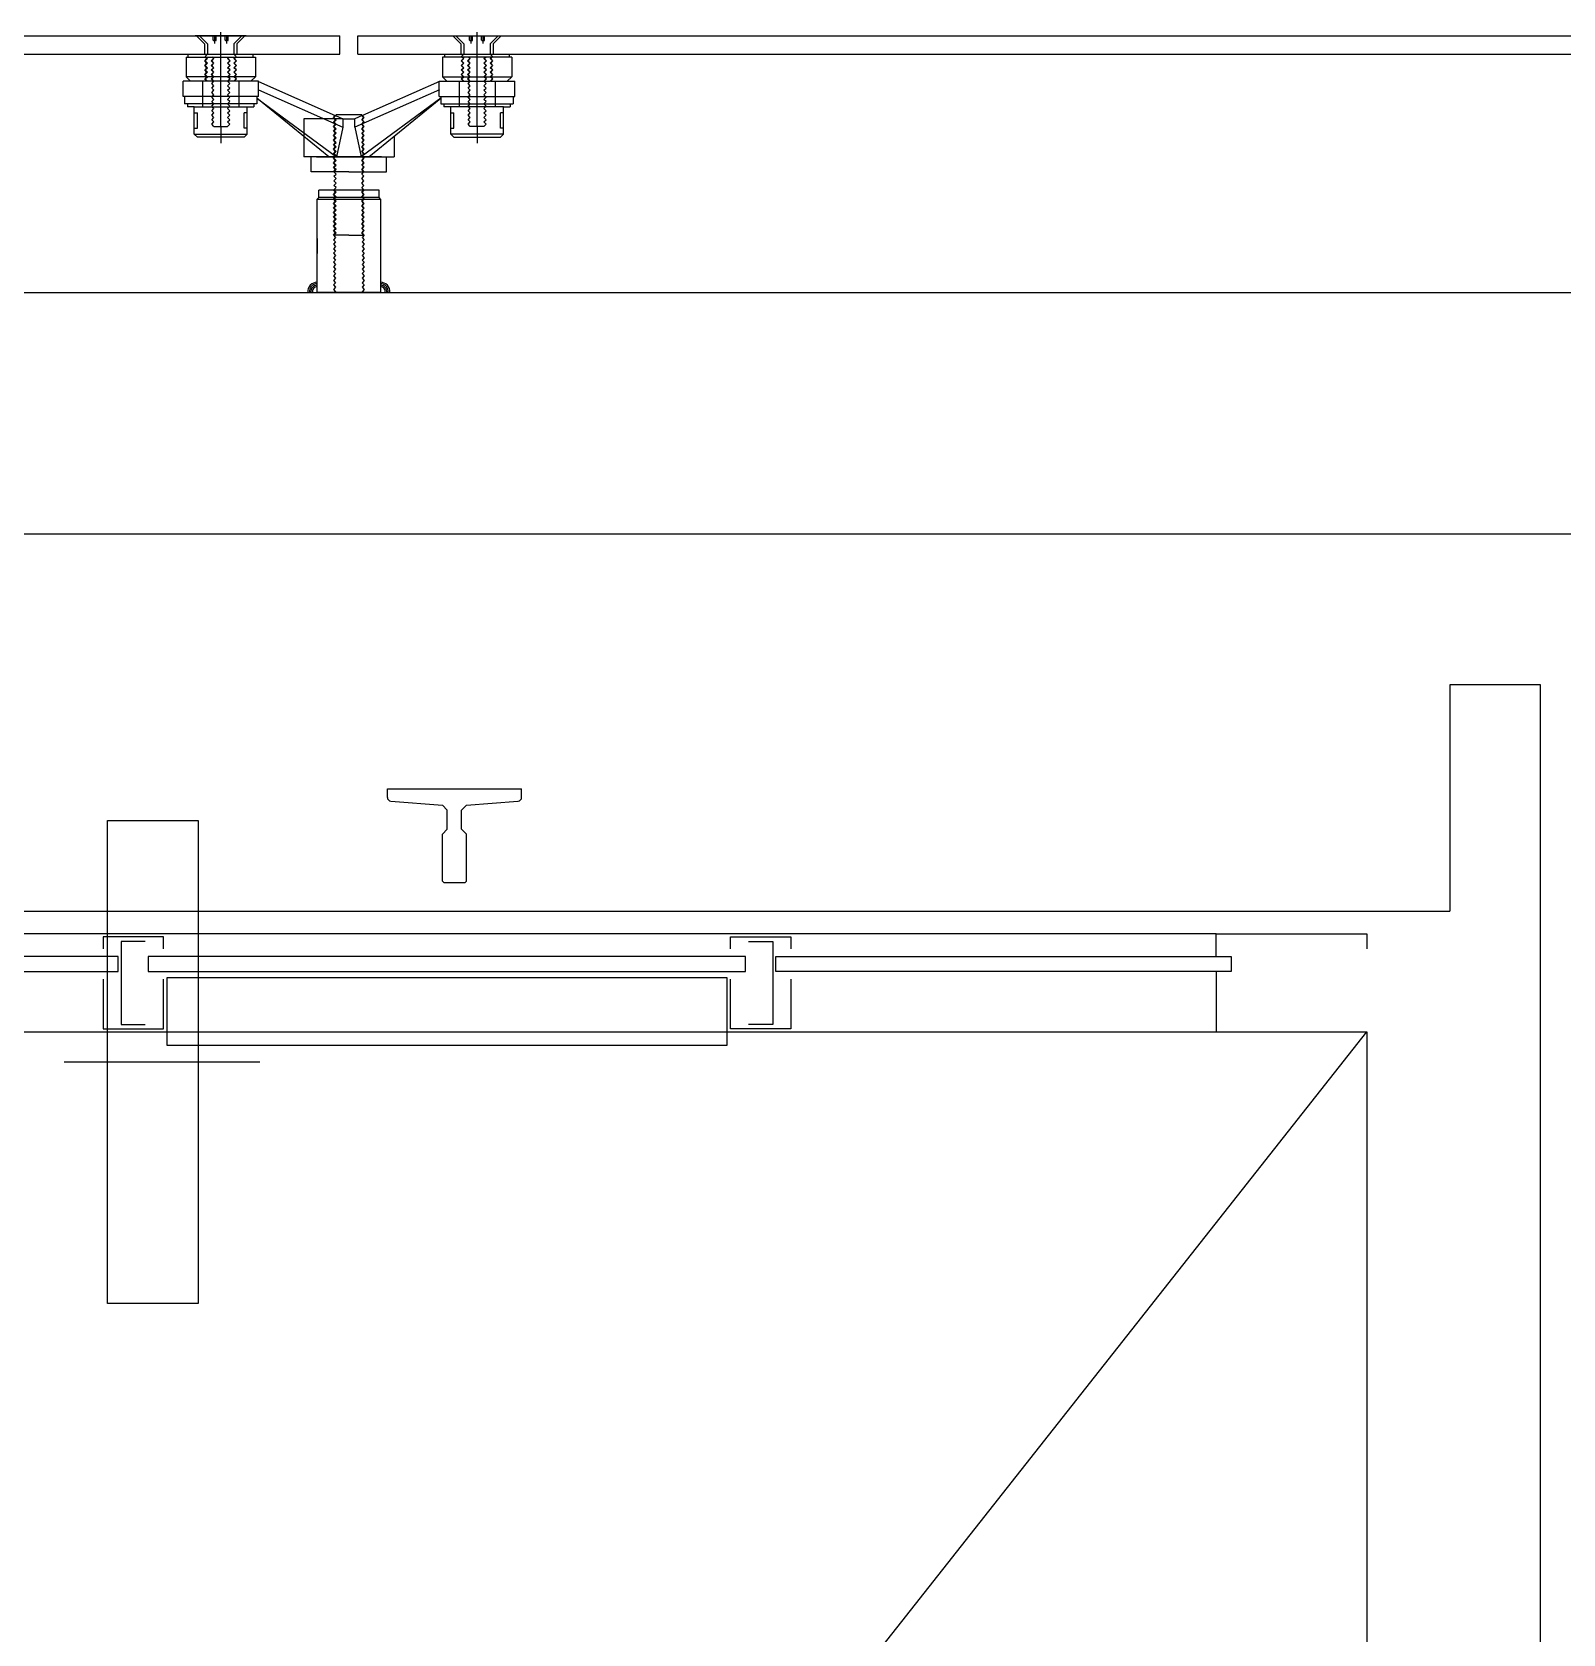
# Model space of a CAD drawing. Header units: millimetres. Extents: x -7614 to 421357, y 85218 to 341757.
# Drawn here: x 153415 to 154430, y 219118 to 220179 of the extents above; entities that cross this region are included whole.
import ezdxf

# ---------------------------------------------------------------- set-up
doc = ezdxf.new("R2010")
doc.units = ezdxf.units.MM
doc.header["$LTSCALE"] = 600
doc.header["$MEASUREMENT"] = 0
for name, pattern in [('CENTER', [65, 60, -2, 1, -2]), ('CENTER1', [8, 6, -1, 0, -1]), ('DASH_2', [34, 30, -1.5, 1, -1.5]), ('HIDDEN', [2, 1, -1])]:
    doc.linetypes.add(name, pattern=pattern)
doc.layers.add('e-plan', color=9, linetype='CONTINUOUS')

msp = doc.modelspace()

# ---------------------------------------------------------------- linework, layer by layer
at = {"layer": 'e-plan'}
for p, q in [((152204.4, 220176.7), (153619.4, 220176.7)), ((153619.4, 220164.7), (153619.4, 220176.7)), ((153631.4, 220176.7), (155070.4, 220176.7)), ((153631.4, 220164.7), (153631.4, 220176.7)), ((152204.4, 220164.7), (153619.4, 220164.7)), ((153631.4, 220164.7), (155070.4, 220164.7)), ((152490.4, 220006.7), (154760.4, 220006.7)), ((153646.4, 220006.7), (153604.4, 220006.7)), ((152490.4, 219846.7), (154760.4, 219846.7)), ((153650.9, 219672.1), (153650.9, 219677.7)), ((153650.9, 219677.7), (153739.9, 219677.7)), ((153739.9, 219672.1), (153739.9, 219677.7)), ((153653.2, 219669.6), (153687.4, 219666.9)), ((153687.4, 219666.9), (153690.6, 219663.7)), ((153703.4, 219666.9), (153700.1, 219663.7)), ((153703.4, 219666.9), (153737.5, 219669.6)), ((153690.6, 219651), (153690.6, 219663.7)), ((153700.1, 219651), (153700.1, 219663.7)), ((153687.4, 219647.7), (153690.6, 219651)), ((153687.4, 219616.7), (153687.4, 219647.7)), ((153703.4, 219647.7), (153700.1, 219651)), ((153703.4, 219616.7), (153703.4, 219647.7)), ((153688.4, 219615.7), (153687.4, 219616.7)), ((153688.4, 219615.7), (153702.4, 219615.7)), ((153702.4, 219615.7), (153703.4, 219616.7)), ((154200.4, 219566.7), (154200.4, 219581.7)), ((154200.4, 219581.7), (154300.4, 219581.7)), ((154300.4, 219581.7), (154300.4, 219571.7)), ((153502.4, 219579.7), (153462.4, 219579.7)), ((153462.4, 219579.7), (153462.4, 219571.7)), ((153490.4, 219576.7), (153474.4, 219576.7)), ((153474.4, 219576.7), (153474.4, 219521.7)), ((153502.4, 219571.7), (153502.4, 219579.7)), ((153878.4, 219571.7), (153878.4, 219579.7)), ((153878.4, 219579.7), (153918.4, 219579.7)), ((153890.4, 219576.7), (153906.4, 219576.7)), ((153906.4, 219576.7), (153906.4, 219521.7)), ((153918.4, 219579.7), (153918.4, 219571.7)), ((153472.4, 219566.7), (153010.4, 219566.7)), ((153472.4, 219556.7), (153472.4, 219566.7)), ((153888.4, 219566.7), (153492.4, 219566.7)), ((153492.4, 219566.7), (153492.4, 219556.7)), ((153888.4, 219556.7), (153888.4, 219566.7)), ((153908.4, 219556.7), (153908.4, 219566.7)), ((153908.4, 219566.7), (154210.4, 219566.7)), ((154210.4, 219566.7), (154210.4, 219556.7)), ((153010.4, 219556.7), (153472.4, 219556.7)), ((153462.4, 219551.7), (153462.4, 219518.7)), ((153492.4, 219556.7), (153888.4, 219556.7)), ((153502.4, 219518.7), (153502.4, 219551.7)), ((153504.9, 219507.7), (153504.9, 219552.7)), ((153504.9, 219552.7), (153875.9, 219552.7)), ((153875.9, 219552.7), (153875.9, 219507.7)), ((153878.4, 219518.7), (153878.4, 219551.7)), ((154210.4, 219556.7), (153908.4, 219556.7)), ((153918.4, 219551.7), (153918.4, 219518.7)), ((154200.4, 219556.7), (154200.4, 219516.7)), ((153462.4, 219518.7), (153502.4, 219518.7)), ((153474.4, 219521.7), (153490.4, 219521.7)), ((153918.4, 219518.7), (153878.4, 219518.7)), ((153906.4, 219521.7), (153890.4, 219521.7)), ((152800.4, 219516.7), (154300.4, 219516.7)), ((153875.9, 219507.7), (153504.9, 219507.7)), ((154300.4, 219516.7), (154300.4, 219066.7))]:
    msp.add_line(p, q, dxfattribs=at)
at = {"layer": 'e-plan', "linetype": 'Continuous'}
for p, q in [((153557.2, 220176.7), (153523.5, 220176.7)), ((153529.6, 220171.5), (153524.4, 220176.7)), ((153551.1, 220171.5), (153556.4, 220176.7)), ((153693.5, 220176.7), (153727.2, 220176.7)), ((153699.6, 220171.5), (153694.4, 220176.7)), ((153721.1, 220171.5), (153726.4, 220176.7)), ((153529.6, 220171.5), (153529.6, 220164.7)), ((153531.6, 220171.5), (153531.6, 220164.7)), ((153537.1, 220173.7), (153535.7, 220173.7)), ((153545.1, 220173.7), (153543.7, 220173.7)), ((153549.1, 220171.5), (153549.1, 220164.7)), ((153551.1, 220171.5), (153551.1, 220164.7)), ((153699.6, 220171.5), (153699.6, 220164.7)), ((153701.6, 220171.5), (153701.6, 220164.7)), ((153705.7, 220173.7), (153707.1, 220173.7)), ((153713.7, 220173.7), (153715.1, 220173.7)), ((153719.1, 220171.5), (153719.1, 220164.7)), ((153721.1, 220171.5), (153721.1, 220164.7)), ((153517.4, 220162.7), (153517.4, 220149.7)), ((153517.4, 220162.7), (153530.3, 220162.7)), ((153518.9, 220162.7), (153518.9, 220164.7)), ((153530.6, 220162.7), (153534.6, 220162.7)), ((153534.9, 220162.7), (153545.9, 220162.7)), ((153546.1, 220162.7), (153550.1, 220162.7)), ((153550.4, 220162.7), (153561.9, 220162.7)), ((153561.9, 220162.7), (153561.9, 220164.7)), ((153561.9, 220162.7), (153563.4, 220162.7)), ((153563.4, 220162.7), (153563.4, 220149.7)), ((153688.9, 220162.7), (153687.4, 220162.7)), ((153687.4, 220162.7), (153687.4, 220149.7)), ((153688.9, 220162.7), (153688.9, 220164.7)), ((153700.3, 220162.7), (153688.9, 220162.7)), ((153704.6, 220162.7), (153700.6, 220162.7)), ((153715.9, 220162.7), (153704.9, 220162.7)), ((153720.1, 220162.7), (153716.1, 220162.7)), ((153733.4, 220162.7), (153720.4, 220162.7)), ((153731.9, 220162.7), (153731.9, 220164.7)), ((153733.4, 220162.7), (153733.4, 220149.7)), ((153531.3, 220146.7), (153515.4, 220146.7)), ((153515.4, 220136.7), (153515.4, 220146.7)), ((153531.6, 220149.7), (153517.4, 220149.7)), ((153563.4, 220149.7), (153531.6, 220149.7)), ((153544.9, 220146.7), (153531.6, 220146.7)), ((153549.1, 220146.7), (153545.1, 220146.7)), ((153565.4, 220146.7), (153549.4, 220146.7)), ((153565.4, 220136.7), (153565.4, 220146.7)), ((153565.4, 220146.5), (153616.3, 220124)), ((153685.4, 220146.5), (153634.4, 220124)), ((153685.3, 220146.7), (153701.3, 220146.7)), ((153685.3, 220136.7), (153685.3, 220146.7)), ((153687.4, 220149.7), (153719.1, 220149.7)), ((153701.6, 220146.7), (153705.6, 220146.7)), ((153705.9, 220146.7), (153719.1, 220146.7)), ((153719.1, 220149.7), (153733.4, 220149.7)), ((153719.4, 220146.7), (153735.3, 220146.7)), ((153735.3, 220136.7), (153735.3, 220146.7)), ((153565.4, 220136.7), (153515.4, 220136.7)), ((153516.4, 220136.7), (153516.4, 220131.7)), ((153564.4, 220136.7), (153564.4, 220131.7)), ((153564.4, 220135.6), (153617.1, 220096.7)), ((153612, 220096.7), (153564.4, 220135.5)), ((153565.4, 220141), (153621.4, 220116.2)), ((153685.4, 220141), (153629.3, 220116.2)), ((153686.4, 220135.6), (153633.6, 220096.7)), ((153638.7, 220096.7), (153686.4, 220135.5)), ((153685.3, 220136.7), (153735.3, 220136.7)), ((153686.4, 220136.7), (153686.4, 220131.7)), ((153734.4, 220136.7), (153734.4, 220131.7)), ((153564.4, 220131.7), (153516.4, 220131.7)), ((153518.4, 220131.7), (153518.4, 220129.7)), ((153522.9, 220111.7), (153522.9, 220129.7)), ((153524.9, 220115.7), (153524.9, 220125.7)), ((153555.9, 220115.7), (153555.9, 220125.7)), ((153557.9, 220111.7), (153557.9, 220129.7)), ((153562.4, 220131.7), (153562.4, 220129.7)), ((153616.5, 220123.9), (153621.4, 220121.7)), ((153634, 220124.4), (153616.7, 220124.4)), ((153634.2, 220123.9), (153629.3, 220121.7)), ((153686.4, 220131.7), (153734.4, 220131.7)), ((153688.4, 220131.7), (153688.4, 220129.7)), ((153692.9, 220111.7), (153692.9, 220129.7)), ((153694.9, 220115.7), (153694.9, 220125.7)), ((153725.9, 220115.7), (153725.9, 220125.7)), ((153727.9, 220111.7), (153727.9, 220129.7)), ((153732.4, 220131.7), (153732.4, 220129.7)), ((153621.4, 220121.7), (153595.4, 220121.7)), ((153595.4, 220121.7), (153595.4, 220096.7)), ((153621.4, 220116.2), (153617.1, 220096.7)), ((153621.4, 220121.7), (153629.3, 220121.7)), ((153621.4, 220121.7), (153621.4, 220116.2)), ((153629.3, 220116.2), (153629.3, 220121.7)), ((153629.3, 220116.2), (153633.6, 220096.7)), ((153524.9, 220109.7), (153522.9, 220111.7)), ((153555.9, 220109.7), (153524.9, 220109.7)), ((153557.9, 220111.7), (153555.9, 220109.7)), ((153655.4, 220110.3), (153655.4, 220096.7)), ((153692.9, 220111.7), (153694.9, 220109.7)), ((153694.9, 220109.7), (153725.9, 220109.7)), ((153725.9, 220109.7), (153727.9, 220111.7)), ((153625.4, 220096.7), (153595.4, 220096.7)), ((153603.9, 220096.7), (153625.4, 220096.7)), ((153603.9, 220096.7), (153625.4, 220096.7)), ((153625.4, 220096.7), (153655.4, 220096.7)), ((153625.4, 220096.7), (153646.9, 220096.7)), ((153646.9, 220096.7), (153625.4, 220096.7)), ((153615.1, 220086.7), (153600.4, 220086.7)), ((153625.4, 220086.7), (153615.4, 220086.7)), ((153625.4, 220086.7), (153635.4, 220086.7)), ((153635.6, 220086.7), (153650.4, 220086.7)), ((153605.4, 220069.6), (153604.4, 220068.6)), ((153605.4, 220069.6), (153605.4, 220074.6)), ((153615.2, 220074.6), (153605.4, 220074.6)), ((153645.4, 220069.6), (153605.4, 220069.6)), ((153635.2, 220074.6), (153615.5, 220074.6)), ((153645.4, 220074.6), (153635.5, 220074.6)), ((153645.4, 220069.6), (153645.4, 220074.6)), ((153646.4, 220068.6), (153645.4, 220069.6)), ((153604.4, 220006.7), (153604.4, 220068.6)), ((153604.4, 220068.6), (153646.4, 220068.6)), ((153646.4, 220068.6), (153646.4, 220006.7)), ((153604.4, 220042.6), (153604.4, 220032.6)), ((154415.4, 219746.7), (154355.4, 219746.7)), ((154355.4, 219746.7), (154355.4, 219596.7)), ((154415.4, 217386.7), (154415.4, 219746.7)), ((152720.4, 219596.7), (154355.4, 219596.7)), ((154200.4, 219581.7), (152735.4, 219581.7))]:
    msp.add_line(p, q, dxfattribs=at)
at = {"layer": 'e-plan', "linetype": 'CENTER1'}
for p, q in [((153526.4, 220176.7), (153531.6, 220171.5)), ((153535.4, 220174), (153535.4, 220176.7)), ((153536.4, 220171.7), (153536.4, 220176.7)), ((153537.4, 220174), (153537.4, 220176.7)), ((153540.4, 220116.7), (153540.4, 220179.3)), ((153543.4, 220174), (153543.4, 220176.7)), ((153544.4, 220171.7), (153544.4, 220176.7)), ((153545.4, 220174), (153545.4, 220176.7)), ((153554.4, 220176.7), (153549.1, 220171.5)), ((153696.4, 220176.7), (153701.6, 220171.5)), ((153705.4, 220174), (153705.4, 220176.7)), ((153706.4, 220171.7), (153706.4, 220176.7)), ((153707.4, 220174), (153707.4, 220176.7)), ((153710.4, 220116.7), (153710.4, 220179.3)), ((153713.4, 220174), (153713.4, 220176.7)), ((153714.4, 220171.7), (153714.4, 220176.7)), ((153715.4, 220174), (153715.4, 220176.7)), ((153724.4, 220176.7), (153719.1, 220171.5)), ((153529.8, 220160.2), (153531.3, 220161.7)), ((153531.3, 220158.7), (153529.8, 220160.2)), ((153529.8, 220157.2), (153531.3, 220158.7)), ((153531.3, 220155.7), (153529.8, 220157.2)), ((153529.8, 220154.2), (153531.3, 220155.7)), ((153530.1, 220163.2), (153531.6, 220164.7)), ((153531.6, 220161.7), (153530.1, 220163.2)), ((153530.1, 220160.2), (153531.6, 220161.7)), ((153531.6, 220158.7), (153530.1, 220160.2)), ((153530.1, 220157.2), (153531.6, 220158.7)), ((153531.6, 220155.7), (153530.1, 220157.2)), ((153530.1, 220154.2), (153531.6, 220155.7)), ((153531.3, 220161.7), (153530.3, 220162.7)), ((153534.1, 220160.2), (153535.6, 220161.7)), ((153535.6, 220158.7), (153534.1, 220160.2)), ((153534.1, 220157.2), (153535.6, 220158.7)), ((153535.6, 220155.7), (153534.1, 220157.2)), ((153534.1, 220154.2), (153535.6, 220155.7)), ((153534.4, 220160.2), (153535.9, 220161.7)), ((153534.4, 220160.2), (153535.9, 220161.7)), ((153535.9, 220158.7), (153534.4, 220160.2)), ((153535.9, 220158.7), (153534.4, 220160.2)), ((153534.4, 220157.2), (153535.9, 220158.7)), ((153534.4, 220157.2), (153535.9, 220158.7)), ((153535.9, 220155.7), (153534.4, 220157.2)), ((153535.9, 220155.7), (153534.4, 220157.2)), ((153534.4, 220154.2), (153535.9, 220155.7)), ((153534.4, 220154.2), (153535.9, 220155.7)), ((153535.6, 220161.7), (153534.6, 220162.7)), ((153535.9, 220161.7), (153534.9, 220162.7)), ((153535.9, 220161.7), (153534.9, 220162.7)), ((153544.9, 220161.7), (153545.9, 220162.7)), ((153544.9, 220161.7), (153545.9, 220162.7)), ((153544.9, 220161.7), (153545.9, 220162.7)), ((153546.4, 220160.2), (153544.9, 220161.7)), ((153546.4, 220160.2), (153544.9, 220161.7)), ((153546.4, 220160.2), (153544.9, 220161.7)), ((153544.9, 220158.7), (153546.4, 220160.2)), ((153544.9, 220158.7), (153546.4, 220160.2)), ((153544.9, 220158.7), (153546.4, 220160.2)), ((153546.4, 220157.2), (153544.9, 220158.7)), ((153546.4, 220157.2), (153544.9, 220158.7)), ((153546.4, 220157.2), (153544.9, 220158.7)), ((153544.9, 220155.7), (153546.4, 220157.2)), ((153544.9, 220155.7), (153546.4, 220157.2)), ((153544.9, 220155.7), (153546.4, 220157.2)), ((153546.4, 220154.2), (153544.9, 220155.7)), ((153546.4, 220154.2), (153544.9, 220155.7)), ((153546.4, 220154.2), (153544.9, 220155.7)), ((153545.1, 220161.7), (153546.1, 220162.7)), ((153546.6, 220160.2), (153545.1, 220161.7)), ((153545.1, 220158.7), (153546.6, 220160.2)), ((153546.6, 220157.2), (153545.1, 220158.7)), ((153545.1, 220155.7), (153546.6, 220157.2)), ((153546.6, 220154.2), (153545.1, 220155.7)), ((153550.6, 220163.2), (153549.1, 220164.7)), ((153549.1, 220161.7), (153550.6, 220163.2)), ((153549.1, 220161.7), (153550.6, 220163.2)), ((153550.6, 220160.2), (153549.1, 220161.7)), ((153550.6, 220160.2), (153549.1, 220161.7)), ((153549.1, 220158.7), (153550.6, 220160.2)), ((153549.1, 220158.7), (153550.6, 220160.2)), ((153550.6, 220157.2), (153549.1, 220158.7)), ((153550.6, 220157.2), (153549.1, 220158.7)), ((153549.1, 220155.7), (153550.6, 220157.2)), ((153549.1, 220155.7), (153550.6, 220157.2)), ((153550.6, 220154.2), (153549.1, 220155.7)), ((153550.6, 220154.2), (153549.1, 220155.7)), ((153549.4, 220161.7), (153550.4, 220162.7)), ((153550.9, 220160.2), (153549.4, 220161.7)), ((153549.4, 220158.7), (153550.9, 220160.2)), ((153550.9, 220157.2), (153549.4, 220158.7)), ((153549.4, 220155.7), (153550.9, 220157.2)), ((153550.9, 220154.2), (153549.4, 220155.7)), ((153699.8, 220160.2), (153701.3, 220161.7)), ((153701.3, 220158.7), (153699.8, 220160.2)), ((153699.8, 220157.2), (153701.3, 220158.7)), ((153701.3, 220155.7), (153699.8, 220157.2)), ((153699.8, 220154.2), (153701.3, 220155.7)), ((153700.1, 220163.2), (153701.6, 220164.7)), ((153701.6, 220161.7), (153700.1, 220163.2)), ((153701.6, 220161.7), (153700.1, 220163.2)), ((153700.1, 220160.2), (153701.6, 220161.7)), ((153700.1, 220160.2), (153701.6, 220161.7)), ((153701.6, 220158.7), (153700.1, 220160.2)), ((153701.6, 220158.7), (153700.1, 220160.2)), ((153700.1, 220157.2), (153701.6, 220158.7)), ((153700.1, 220157.2), (153701.6, 220158.7)), ((153701.6, 220155.7), (153700.1, 220157.2)), ((153701.6, 220155.7), (153700.1, 220157.2)), ((153700.1, 220154.2), (153701.6, 220155.7)), ((153700.1, 220154.2), (153701.6, 220155.7)), ((153701.3, 220161.7), (153700.3, 220162.7)), ((153704.1, 220160.2), (153705.6, 220161.7)), ((153705.6, 220158.7), (153704.1, 220160.2)), ((153704.1, 220157.2), (153705.6, 220158.7)), ((153705.6, 220155.7), (153704.1, 220157.2)), ((153704.1, 220154.2), (153705.6, 220155.7)), ((153704.4, 220160.2), (153705.9, 220161.7)), ((153704.4, 220160.2), (153705.9, 220161.7)), ((153704.4, 220160.2), (153705.9, 220161.7)), ((153705.9, 220158.7), (153704.4, 220160.2)), ((153705.9, 220158.7), (153704.4, 220160.2)), ((153705.9, 220158.7), (153704.4, 220160.2)), ((153704.4, 220157.2), (153705.9, 220158.7)), ((153704.4, 220157.2), (153705.9, 220158.7)), ((153704.4, 220157.2), (153705.9, 220158.7)), ((153705.9, 220155.7), (153704.4, 220157.2)), ((153705.9, 220155.7), (153704.4, 220157.2)), ((153705.9, 220155.7), (153704.4, 220157.2)), ((153704.4, 220154.2), (153705.9, 220155.7)), ((153704.4, 220154.2), (153705.9, 220155.7)), ((153704.4, 220154.2), (153705.9, 220155.7)), ((153705.6, 220161.7), (153704.6, 220162.7)), ((153705.9, 220161.7), (153704.9, 220162.7)), ((153705.9, 220161.7), (153704.9, 220162.7)), ((153705.9, 220161.7), (153704.9, 220162.7)), ((153714.9, 220161.7), (153715.9, 220162.7)), ((153714.9, 220161.7), (153715.9, 220162.7)), ((153716.4, 220160.2), (153714.9, 220161.7)), ((153716.4, 220160.2), (153714.9, 220161.7)), ((153714.9, 220158.7), (153716.4, 220160.2)), ((153714.9, 220158.7), (153716.4, 220160.2)), ((153716.4, 220157.2), (153714.9, 220158.7)), ((153716.4, 220157.2), (153714.9, 220158.7)), ((153714.9, 220155.7), (153716.4, 220157.2)), ((153714.9, 220155.7), (153716.4, 220157.2)), ((153716.4, 220154.2), (153714.9, 220155.7)), ((153716.4, 220154.2), (153714.9, 220155.7)), ((153715.1, 220161.7), (153716.1, 220162.7)), ((153716.6, 220160.2), (153715.1, 220161.7)), ((153715.1, 220158.7), (153716.6, 220160.2)), ((153716.6, 220157.2), (153715.1, 220158.7)), ((153715.1, 220155.7), (153716.6, 220157.2)), ((153716.6, 220154.2), (153715.1, 220155.7)), ((153720.6, 220163.2), (153719.1, 220164.7)), ((153719.1, 220161.7), (153720.6, 220163.2)), ((153720.6, 220160.2), (153719.1, 220161.7)), ((153719.1, 220158.7), (153720.6, 220160.2)), ((153720.6, 220157.2), (153719.1, 220158.7)), ((153719.1, 220155.7), (153720.6, 220157.2)), ((153720.6, 220154.2), (153719.1, 220155.7)), ((153719.4, 220161.7), (153720.4, 220162.7)), ((153720.9, 220160.2), (153719.4, 220161.7)), ((153719.4, 220158.7), (153720.9, 220160.2)), ((153720.9, 220157.2), (153719.4, 220158.7)), ((153719.4, 220155.7), (153720.9, 220157.2)), ((153720.9, 220154.2), (153719.4, 220155.7)), ((153517.4, 220149.7), (153520.4, 220146.7)), ((153531.3, 220152.7), (153529.8, 220154.2)), ((153529.8, 220151.2), (153531.3, 220152.7)), ((153531.3, 220149.7), (153529.8, 220151.2)), ((153529.8, 220148.2), (153531.3, 220149.7)), ((153531.3, 220146.7), (153529.8, 220148.2)), ((153531.6, 220152.7), (153530.1, 220154.2)), ((153530.1, 220151.2), (153531.6, 220152.7)), ((153531.6, 220149.7), (153530.1, 220151.2)), ((153530.1, 220148.2), (153531.6, 220149.7)), ((153531.6, 220146.7), (153530.1, 220148.2)), ((153535.6, 220152.7), (153534.1, 220154.2)), ((153534.1, 220151.2), (153535.6, 220152.7)), ((153535.6, 220149.7), (153534.1, 220151.2)), ((153534.1, 220148.2), (153535.6, 220149.7)), ((153535.6, 220146.7), (153534.1, 220148.2)), ((153535.9, 220152.7), (153534.4, 220154.2)), ((153535.9, 220152.7), (153534.4, 220154.2)), ((153534.4, 220151.2), (153535.9, 220152.7)), ((153534.4, 220151.2), (153535.9, 220152.7)), ((153535.9, 220149.7), (153534.4, 220151.2)), ((153535.9, 220149.7), (153534.4, 220151.2)), ((153534.4, 220148.2), (153535.9, 220149.7)), ((153534.4, 220148.2), (153535.9, 220149.7)), ((153535.9, 220146.7), (153534.4, 220148.2)), ((153535.9, 220146.7), (153534.4, 220148.2)), ((153534.4, 220145.2), (153535.9, 220146.7)), ((153535.9, 220143.7), (153534.4, 220145.2)), ((153544.9, 220152.7), (153546.4, 220154.2)), ((153544.9, 220152.7), (153546.4, 220154.2)), ((153544.9, 220152.7), (153546.4, 220154.2)), ((153546.4, 220151.2), (153544.9, 220152.7)), ((153546.4, 220151.2), (153544.9, 220152.7)), ((153546.4, 220151.2), (153544.9, 220152.7)), ((153544.9, 220149.7), (153546.4, 220151.2)), ((153544.9, 220149.7), (153546.4, 220151.2)), ((153544.9, 220149.7), (153546.4, 220151.2)), ((153546.4, 220148.2), (153544.9, 220149.7)), ((153546.4, 220148.2), (153544.9, 220149.7)), ((153546.4, 220148.2), (153544.9, 220149.7)), ((153544.9, 220146.7), (153546.4, 220148.2)), ((153544.9, 220146.7), (153546.4, 220148.2)), ((153544.9, 220146.7), (153546.4, 220148.2)), ((153546.4, 220145.2), (153544.9, 220146.7)), ((153544.9, 220143.7), (153546.4, 220145.2)), ((153545.1, 220152.7), (153546.6, 220154.2)), ((153546.6, 220151.2), (153545.1, 220152.7)), ((153545.1, 220149.7), (153546.6, 220151.2)), ((153546.6, 220148.2), (153545.1, 220149.7)), ((153545.1, 220146.7), (153546.6, 220148.2)), ((153549.1, 220152.7), (153550.6, 220154.2)), ((153549.1, 220152.7), (153550.6, 220154.2)), ((153550.6, 220151.2), (153549.1, 220152.7)), ((153550.6, 220151.2), (153549.1, 220152.7)), ((153549.1, 220149.7), (153550.6, 220151.2)), ((153549.1, 220149.7), (153550.6, 220151.2)), ((153550.6, 220148.2), (153549.1, 220149.7)), ((153550.6, 220148.2), (153549.1, 220149.7)), ((153549.1, 220146.7), (153550.6, 220148.2)), ((153549.1, 220146.7), (153550.6, 220148.2)), ((153549.4, 220152.7), (153550.9, 220154.2)), ((153550.9, 220151.2), (153549.4, 220152.7)), ((153549.4, 220149.7), (153550.9, 220151.2)), ((153550.9, 220148.2), (153549.4, 220149.7)), ((153549.4, 220146.7), (153550.9, 220148.2)), ((153563.4, 220149.7), (153560.4, 220146.7)), ((153687.4, 220149.7), (153690.4, 220146.7)), ((153701.3, 220152.7), (153699.8, 220154.2)), ((153699.8, 220151.2), (153701.3, 220152.7)), ((153701.3, 220149.7), (153699.8, 220151.2)), ((153699.8, 220148.2), (153701.3, 220149.7)), ((153701.3, 220146.7), (153699.8, 220148.2)), ((153701.6, 220152.7), (153700.1, 220154.2)), ((153701.6, 220152.7), (153700.1, 220154.2)), ((153700.1, 220151.2), (153701.6, 220152.7)), ((153700.1, 220151.2), (153701.6, 220152.7)), ((153701.6, 220149.7), (153700.1, 220151.2)), ((153701.6, 220149.7), (153700.1, 220151.2)), ((153700.1, 220148.2), (153701.6, 220149.7)), ((153700.1, 220148.2), (153701.6, 220149.7)), ((153701.6, 220146.7), (153700.1, 220148.2)), ((153701.6, 220146.7), (153700.1, 220148.2)), ((153705.6, 220152.7), (153704.1, 220154.2)), ((153704.1, 220151.2), (153705.6, 220152.7)), ((153705.6, 220149.7), (153704.1, 220151.2)), ((153704.1, 220148.2), (153705.6, 220149.7)), ((153705.6, 220146.7), (153704.1, 220148.2)), ((153705.9, 220152.7), (153704.4, 220154.2)), ((153705.9, 220152.7), (153704.4, 220154.2)), ((153705.9, 220152.7), (153704.4, 220154.2)), ((153704.4, 220151.2), (153705.9, 220152.7)), ((153704.4, 220151.2), (153705.9, 220152.7)), ((153704.4, 220151.2), (153705.9, 220152.7)), ((153705.9, 220149.7), (153704.4, 220151.2)), ((153705.9, 220149.7), (153704.4, 220151.2)), ((153705.9, 220149.7), (153704.4, 220151.2)), ((153704.4, 220148.2), (153705.9, 220149.7)), ((153704.4, 220148.2), (153705.9, 220149.7)), ((153704.4, 220148.2), (153705.9, 220149.7)), ((153705.9, 220146.7), (153704.4, 220148.2)), ((153705.9, 220146.7), (153704.4, 220148.2)), ((153705.9, 220146.7), (153704.4, 220148.2)), ((153704.4, 220145.2), (153705.9, 220146.7)), ((153705.9, 220143.7), (153704.4, 220145.2)), ((153714.9, 220152.7), (153716.4, 220154.2)), ((153714.9, 220152.7), (153716.4, 220154.2)), ((153716.4, 220151.2), (153714.9, 220152.7)), ((153716.4, 220151.2), (153714.9, 220152.7)), ((153714.9, 220149.7), (153716.4, 220151.2)), ((153714.9, 220149.7), (153716.4, 220151.2)), ((153716.4, 220148.2), (153714.9, 220149.7)), ((153716.4, 220148.2), (153714.9, 220149.7)), ((153714.9, 220146.7), (153716.4, 220148.2)), ((153714.9, 220146.7), (153716.4, 220148.2)), ((153716.4, 220145.2), (153714.9, 220146.7)), ((153714.9, 220143.7), (153716.4, 220145.2)), ((153715.1, 220152.7), (153716.6, 220154.2)), ((153716.6, 220151.2), (153715.1, 220152.7)), ((153715.1, 220149.7), (153716.6, 220151.2)), ((153716.6, 220148.2), (153715.1, 220149.7)), ((153715.1, 220146.7), (153716.6, 220148.2)), ((153719.1, 220152.7), (153720.6, 220154.2)), ((153720.6, 220151.2), (153719.1, 220152.7)), ((153719.1, 220149.7), (153720.6, 220151.2)), ((153720.6, 220148.2), (153719.1, 220149.7)), ((153719.1, 220146.7), (153720.6, 220148.2)), ((153719.4, 220152.7), (153720.9, 220154.2)), ((153720.9, 220151.2), (153719.4, 220152.7)), ((153719.4, 220149.7), (153720.9, 220151.2)), ((153720.9, 220148.2), (153719.4, 220149.7)), ((153719.4, 220146.7), (153720.9, 220148.2)), ((153733.4, 220149.7), (153730.4, 220146.7)), ((153534.4, 220142.2), (153535.9, 220143.7)), ((153535.9, 220140.7), (153534.4, 220142.2)), ((153534.4, 220139.2), (153535.9, 220140.7)), ((153535.9, 220137.7), (153534.4, 220139.2)), ((153534.4, 220136.2), (153535.9, 220137.7)), ((153535.9, 220134.7), (153534.4, 220136.2)), ((153534.4, 220133.2), (153535.9, 220134.7)), ((153546.4, 220142.2), (153544.9, 220143.7)), ((153544.9, 220140.7), (153546.4, 220142.2)), ((153546.4, 220139.2), (153544.9, 220140.7)), ((153544.9, 220137.7), (153546.4, 220139.2)), ((153546.4, 220136.2), (153544.9, 220137.7)), ((153544.9, 220134.7), (153546.4, 220136.2)), ((153546.4, 220133.2), (153544.9, 220134.7)), ((153704.4, 220142.2), (153705.9, 220143.7)), ((153705.9, 220140.7), (153704.4, 220142.2)), ((153704.4, 220139.2), (153705.9, 220140.7)), ((153705.9, 220137.7), (153704.4, 220139.2)), ((153704.4, 220136.2), (153705.9, 220137.7)), ((153705.9, 220134.7), (153704.4, 220136.2)), ((153704.4, 220133.2), (153705.9, 220134.7)), ((153716.4, 220142.2), (153714.9, 220143.7)), ((153714.9, 220140.7), (153716.4, 220142.2)), ((153716.4, 220139.2), (153714.9, 220140.7)), ((153714.9, 220137.7), (153716.4, 220139.2)), ((153716.4, 220136.2), (153714.9, 220137.7)), ((153714.9, 220134.7), (153716.4, 220136.2)), ((153716.4, 220133.2), (153714.9, 220134.7)), ((153522.9, 220129.7), (153518.4, 220129.7)), ((153522.9, 220129.7), (153560.5, 220129.7)), ((153522.9, 220125.7), (153524.9, 220125.7)), ((153535.9, 220131.7), (153534.4, 220133.2)), ((153534.4, 220130.2), (153535.9, 220131.7)), ((153535.9, 220128.7), (153534.4, 220130.2)), ((153534.4, 220127.2), (153535.9, 220128.7)), ((153535.9, 220125.7), (153534.4, 220127.2)), ((153534.4, 220124.2), (153535.9, 220125.7)), ((153535.9, 220122.7), (153534.4, 220124.2)), ((153534.4, 220121.2), (153535.9, 220122.7)), ((153544.9, 220131.7), (153546.4, 220133.2)), ((153546.4, 220130.2), (153544.9, 220131.7)), ((153544.9, 220128.7), (153546.4, 220130.2)), ((153546.4, 220127.2), (153544.9, 220128.7)), ((153544.9, 220125.7), (153546.4, 220127.2)), ((153546.4, 220124.2), (153544.9, 220125.7)), ((153544.9, 220122.7), (153546.4, 220124.2)), ((153546.4, 220121.2), (153544.9, 220122.7)), ((153557.9, 220125.7), (153555.9, 220125.7)), ((153560.5, 220129.7), (153562.4, 220129.7)), ((153615.1, 220122.7), (153616.3, 220124)), ((153616.6, 220121.2), (153615.1, 220122.7)), ((153615.4, 220122.7), (153616.9, 220124.2)), ((153615.4, 220122.7), (153616.9, 220124.2)), ((153616.9, 220121.2), (153615.4, 220122.7)), ((153616.9, 220121.2), (153615.4, 220122.7)), ((153616.9, 220124.2), (153616.7, 220124.4)), ((153616.9, 220124.2), (153616.7, 220124.4)), ((153633.9, 220124.2), (153634, 220124.4)), ((153633.9, 220124.2), (153634, 220124.4)), ((153635.4, 220122.7), (153633.9, 220124.2)), ((153635.4, 220122.7), (153633.9, 220124.2)), ((153633.9, 220121.2), (153635.4, 220122.7)), ((153633.9, 220121.2), (153635.4, 220122.7)), ((153634.1, 220121.2), (153635.6, 220122.7)), ((153635.6, 220122.7), (153634.4, 220124)), ((153690.2, 220129.7), (153688.4, 220129.7)), ((153727.9, 220129.7), (153690.2, 220129.7)), ((153692.9, 220125.7), (153694.9, 220125.7)), ((153705.9, 220131.7), (153704.4, 220133.2)), ((153704.4, 220130.2), (153705.9, 220131.7)), ((153705.9, 220128.7), (153704.4, 220130.2)), ((153704.4, 220127.2), (153705.9, 220128.7)), ((153705.9, 220125.7), (153704.4, 220127.2)), ((153704.4, 220124.2), (153705.9, 220125.7)), ((153705.9, 220122.7), (153704.4, 220124.2)), ((153704.4, 220121.2), (153705.9, 220122.7)), ((153714.9, 220131.7), (153716.4, 220133.2)), ((153716.4, 220130.2), (153714.9, 220131.7)), ((153714.9, 220128.7), (153716.4, 220130.2)), ((153716.4, 220127.2), (153714.9, 220128.7)), ((153714.9, 220125.7), (153716.4, 220127.2)), ((153716.4, 220124.2), (153714.9, 220125.7)), ((153714.9, 220122.7), (153716.4, 220124.2)), ((153716.4, 220121.2), (153714.9, 220122.7)), ((153727.9, 220125.7), (153725.9, 220125.7)), ((153727.9, 220129.7), (153732.4, 220129.7)), ((153522.9, 220115.7), (153524.9, 220115.7)), ((153535.9, 220119.7), (153534.4, 220121.2)), ((153534.4, 220118.2), (153535.9, 220119.7)), ((153535.9, 220116.7), (153534.4, 220118.2)), ((153535.9, 220116.7), (153544.9, 220116.7)), ((153540.4, 220116.7), (153540.4, 220105.7)), ((153544.9, 220119.7), (153546.4, 220121.2)), ((153546.4, 220118.2), (153544.9, 220119.7)), ((153544.9, 220116.7), (153546.4, 220118.2)), ((153557.9, 220115.7), (153555.9, 220115.7)), ((153615.1, 220119.7), (153616.6, 220121.2)), ((153616.6, 220118.2), (153615.1, 220119.7)), ((153615.1, 220116.7), (153616.6, 220118.2)), ((153616.6, 220115.2), (153615.1, 220116.7)), ((153615.1, 220113.7), (153616.6, 220115.2)), ((153616.6, 220112.2), (153615.1, 220113.7)), ((153615.1, 220110.7), (153616.6, 220112.2)), ((153615.4, 220119.7), (153616.9, 220121.2)), ((153615.4, 220119.7), (153616.9, 220121.2)), ((153616.9, 220118.2), (153615.4, 220119.7)), ((153616.9, 220118.2), (153615.4, 220119.7)), ((153615.4, 220116.7), (153616.9, 220118.2)), ((153615.4, 220116.7), (153616.9, 220118.2)), ((153616.9, 220115.2), (153615.4, 220116.7)), ((153616.9, 220115.2), (153615.4, 220116.7)), ((153615.4, 220113.7), (153616.9, 220115.2)), ((153615.4, 220113.7), (153616.9, 220115.2)), ((153616.9, 220112.2), (153615.4, 220113.7)), ((153616.9, 220112.2), (153615.4, 220113.7)), ((153615.4, 220110.7), (153616.9, 220112.2)), ((153635.4, 220119.7), (153633.9, 220121.2)), ((153635.4, 220119.7), (153633.9, 220121.2)), ((153633.9, 220118.2), (153635.4, 220119.7)), ((153633.9, 220118.2), (153635.4, 220119.7)), ((153635.4, 220116.7), (153633.9, 220118.2)), ((153635.4, 220116.7), (153633.9, 220118.2)), ((153633.9, 220115.2), (153635.4, 220116.7)), ((153633.9, 220115.2), (153635.4, 220116.7)), ((153635.4, 220113.7), (153633.9, 220115.2)), ((153635.4, 220113.7), (153633.9, 220115.2)), ((153633.9, 220112.2), (153635.4, 220113.7)), ((153633.9, 220112.2), (153635.4, 220113.7)), ((153635.4, 220110.7), (153633.9, 220112.2)), ((153635.6, 220119.7), (153634.1, 220121.2)), ((153634.1, 220118.2), (153635.6, 220119.7)), ((153635.6, 220116.7), (153634.1, 220118.2)), ((153634.1, 220115.2), (153635.6, 220116.7)), ((153635.6, 220113.7), (153634.1, 220115.2)), ((153634.1, 220112.2), (153635.6, 220113.7)), ((153635.6, 220110.7), (153634.1, 220112.2)), ((153692.9, 220115.7), (153694.9, 220115.7)), ((153705.9, 220119.7), (153704.4, 220121.2)), ((153704.4, 220118.2), (153705.9, 220119.7)), ((153705.9, 220116.7), (153704.4, 220118.2)), ((153714.9, 220116.7), (153705.9, 220116.7)), ((153710.4, 220116.7), (153710.4, 220105.7)), ((153714.9, 220119.7), (153716.4, 220121.2)), ((153716.4, 220118.2), (153714.9, 220119.7)), ((153714.9, 220116.7), (153716.4, 220118.2)), ((153727.9, 220115.7), (153725.9, 220115.7)), ((153522.9, 220111.7), (153557.9, 220111.7)), ((153616.6, 220109.2), (153615.1, 220110.7)), ((153615.1, 220107.7), (153616.6, 220109.2)), ((153616.6, 220106.2), (153615.1, 220107.7)), ((153615.1, 220104.7), (153616.6, 220106.2)), ((153616.6, 220103.2), (153615.1, 220104.7)), ((153615.1, 220101.7), (153616.6, 220103.2)), ((153616.6, 220100.2), (153615.1, 220101.7)), ((153616.9, 220109.2), (153615.4, 220110.7)), ((153615.4, 220107.7), (153616.9, 220109.2)), ((153616.9, 220106.2), (153615.4, 220107.7)), ((153615.4, 220104.7), (153616.9, 220106.2)), ((153616.9, 220103.2), (153615.4, 220104.7)), ((153615.4, 220101.7), (153616.9, 220103.2)), ((153616.9, 220100.2), (153615.4, 220101.7)), ((153633.9, 220109.2), (153635.4, 220110.7)), ((153635.4, 220107.7), (153633.9, 220109.2)), ((153633.9, 220106.2), (153635.4, 220107.7)), ((153635.4, 220104.7), (153633.9, 220106.2)), ((153633.9, 220103.2), (153635.4, 220104.7)), ((153635.4, 220101.7), (153633.9, 220103.2)), ((153633.9, 220100.2), (153635.4, 220101.7)), ((153634.1, 220109.2), (153635.6, 220110.7)), ((153635.6, 220107.7), (153634.1, 220109.2)), ((153634.1, 220106.2), (153635.6, 220107.7)), ((153635.6, 220104.7), (153634.1, 220106.2)), ((153634.1, 220103.2), (153635.6, 220104.7)), ((153635.6, 220101.7), (153634.1, 220103.2)), ((153634.1, 220100.2), (153635.6, 220101.7)), ((153727.9, 220111.7), (153692.9, 220111.7)), ((153615.1, 220098.7), (153616.6, 220100.2)), ((153616.6, 220097.2), (153615.1, 220098.7)), ((153615.1, 220095.7), (153616.6, 220097.2)), ((153616.6, 220094.2), (153615.1, 220095.7)), ((153615.1, 220092.7), (153616.6, 220094.2)), ((153616.6, 220091.2), (153615.1, 220092.7)), ((153615.1, 220089.7), (153616.6, 220091.2)), ((153615.4, 220098.7), (153616.9, 220100.2)), ((153616.9, 220097.2), (153615.4, 220098.7)), ((153615.4, 220095.7), (153616.9, 220097.2)), ((153616.9, 220094.2), (153615.4, 220095.7)), ((153615.4, 220092.7), (153616.9, 220094.2)), ((153616.9, 220091.2), (153615.4, 220092.7)), ((153615.4, 220089.7), (153616.9, 220091.2)), ((153616.6, 220100.2), (153615.6, 220101.2)), ((153635.4, 220098.7), (153633.9, 220100.2)), ((153633.9, 220097.2), (153635.4, 220098.7)), ((153635.4, 220095.7), (153633.9, 220097.2)), ((153633.9, 220094.2), (153635.4, 220095.7)), ((153635.4, 220092.7), (153633.9, 220094.2)), ((153633.9, 220091.2), (153635.4, 220092.7)), ((153635.4, 220089.7), (153633.9, 220091.2)), ((153634.1, 220100.2), (153635.1, 220101.2)), ((153635.6, 220098.7), (153634.1, 220100.2)), ((153634.1, 220097.2), (153635.6, 220098.7)), ((153635.6, 220095.7), (153634.1, 220097.2)), ((153634.1, 220094.2), (153635.6, 220095.7)), ((153635.6, 220092.7), (153634.1, 220094.2)), ((153634.1, 220091.2), (153635.6, 220092.7)), ((153635.6, 220089.7), (153634.1, 220091.2)), ((153616.6, 220088.2), (153615.1, 220089.7)), ((153615.1, 220086.7), (153616.6, 220088.2)), ((153616.9, 220088.2), (153615.4, 220089.7)), ((153615.4, 220086.7), (153616.9, 220088.2)), ((153615.4, 220086.7), (153616.9, 220088.2)), ((153615.4, 220086.7), (153616.9, 220088.2)), ((153616.9, 220085.2), (153615.4, 220086.7)), ((153616.9, 220085.2), (153615.4, 220086.7)), ((153616.9, 220085.2), (153615.4, 220086.7)), ((153615.4, 220083.7), (153616.9, 220085.2)), ((153615.4, 220083.7), (153616.9, 220085.2)), ((153615.4, 220083.7), (153616.9, 220085.2)), ((153616.9, 220082.2), (153615.4, 220083.7)), ((153616.9, 220082.2), (153615.4, 220083.7)), ((153615.4, 220080.7), (153616.9, 220082.2)), ((153615.4, 220080.7), (153616.9, 220082.2)), ((153616.9, 220079.2), (153615.4, 220080.7)), ((153616.9, 220079.2), (153615.4, 220080.7)), ((153616.9, 220088.2), (153615.9, 220089.2)), ((153616.9, 220088.2), (153615.9, 220089.2)), ((153633.9, 220088.2), (153635.4, 220089.7)), ((153633.9, 220088.2), (153634.9, 220089.2)), ((153633.9, 220088.2), (153634.9, 220089.2)), ((153633.9, 220088.2), (153634.9, 220089.2)), ((153633.9, 220088.2), (153634.9, 220089.2)), ((153635.4, 220086.7), (153633.9, 220088.2)), ((153635.4, 220086.7), (153633.9, 220088.2)), ((153635.4, 220086.7), (153633.9, 220088.2)), ((153635.4, 220086.7), (153633.9, 220088.2)), ((153635.4, 220086.7), (153633.9, 220088.2)), ((153635.4, 220086.7), (153633.9, 220088.2)), ((153635.4, 220086.7), (153633.9, 220088.2)), ((153635.4, 220086.7), (153633.9, 220088.2)), ((153635.4, 220086.7), (153633.9, 220088.2)), ((153633.9, 220085.2), (153635.4, 220086.7)), ((153633.9, 220085.2), (153635.4, 220086.7)), ((153633.9, 220085.2), (153635.4, 220086.7)), ((153633.9, 220085.2), (153635.4, 220086.7)), ((153633.9, 220085.2), (153635.4, 220086.7)), ((153633.9, 220085.2), (153635.4, 220086.7)), ((153635.4, 220083.7), (153633.9, 220085.2)), ((153635.4, 220083.7), (153633.9, 220085.2)), ((153635.4, 220083.7), (153633.9, 220085.2)), ((153635.4, 220083.7), (153633.9, 220085.2)), ((153635.4, 220083.7), (153633.9, 220085.2)), ((153635.4, 220083.7), (153633.9, 220085.2)), ((153633.9, 220082.2), (153635.4, 220083.7)), ((153633.9, 220082.2), (153635.4, 220083.7)), ((153633.9, 220082.2), (153635.4, 220083.7)), ((153633.9, 220082.2), (153635.4, 220083.7)), ((153635.4, 220080.7), (153633.9, 220082.2)), ((153635.4, 220080.7), (153633.9, 220082.2)), ((153635.4, 220080.7), (153633.9, 220082.2)), ((153635.4, 220080.7), (153633.9, 220082.2)), ((153633.9, 220079.2), (153635.4, 220080.7)), ((153633.9, 220079.2), (153635.4, 220080.7)), ((153633.9, 220079.2), (153635.4, 220080.7)), ((153633.9, 220079.2), (153635.4, 220080.7)), ((153634.1, 220088.2), (153635.6, 220089.7)), ((153635.6, 220086.7), (153634.1, 220088.2)), ((153635.6, 220086.7), (153634.1, 220088.2)), ((153635.6, 220086.7), (153634.1, 220088.2)), ((153615.1, 220071.7), (153616.6, 220073.2)), ((153616.6, 220070.2), (153615.1, 220071.7)), ((153615.1, 220068.7), (153616.6, 220070.2)), ((153616.6, 220073.2), (153615.2, 220074.6)), ((153615.4, 220077.7), (153616.9, 220079.2)), ((153615.4, 220077.7), (153616.9, 220079.2)), ((153616.9, 220076.2), (153615.4, 220077.7)), ((153616.9, 220076.2), (153615.4, 220077.7)), ((153615.4, 220074.7), (153616.9, 220076.2)), ((153615.4, 220074.7), (153616.9, 220076.2)), ((153616.9, 220073.2), (153615.4, 220074.7)), ((153616.9, 220073.2), (153615.4, 220074.7)), ((153615.4, 220071.7), (153616.9, 220073.2)), ((153616.9, 220070.2), (153615.4, 220071.7)), ((153615.4, 220068.7), (153616.9, 220070.2)), ((153635.4, 220077.7), (153633.9, 220079.2)), ((153635.4, 220077.7), (153633.9, 220079.2)), ((153635.4, 220077.7), (153633.9, 220079.2)), ((153635.4, 220077.7), (153633.9, 220079.2)), ((153633.9, 220076.2), (153635.4, 220077.7)), ((153633.9, 220076.2), (153635.4, 220077.7)), ((153633.9, 220076.2), (153635.4, 220077.7)), ((153633.9, 220076.2), (153635.4, 220077.7)), ((153635.4, 220074.7), (153633.9, 220076.2)), ((153635.4, 220074.7), (153633.9, 220076.2)), ((153635.4, 220074.7), (153633.9, 220076.2)), ((153635.4, 220074.7), (153633.9, 220076.2)), ((153633.9, 220073.2), (153635.4, 220074.7)), ((153633.9, 220073.2), (153635.4, 220074.7)), ((153633.9, 220073.2), (153635.4, 220074.7)), ((153633.9, 220073.2), (153635.4, 220074.7)), ((153635.4, 220071.7), (153633.9, 220073.2)), ((153635.4, 220071.7), (153633.9, 220073.2)), ((153633.9, 220070.2), (153635.4, 220071.7)), ((153633.9, 220070.2), (153635.4, 220071.7)), ((153635.4, 220068.7), (153633.9, 220070.2)), ((153635.4, 220068.7), (153633.9, 220070.2)), ((153634.1, 220073.2), (153635.5, 220074.6)), ((153635.6, 220071.7), (153634.1, 220073.2)), ((153634.1, 220070.2), (153635.6, 220071.7)), ((153635.6, 220068.7), (153634.1, 220070.2)), ((153616.6, 220067.2), (153615.1, 220068.7)), ((153615.1, 220065.7), (153616.6, 220067.2)), ((153616.6, 220064.2), (153615.1, 220065.7)), ((153615.1, 220062.7), (153616.6, 220064.2)), ((153616.6, 220061.2), (153615.1, 220062.7)), ((153615.1, 220059.7), (153616.6, 220061.2)), ((153616.6, 220058.2), (153615.1, 220059.7)), ((153616.9, 220067.2), (153615.4, 220068.7)), ((153615.4, 220065.7), (153616.9, 220067.2)), ((153616.9, 220064.2), (153615.4, 220065.7)), ((153615.4, 220062.7), (153616.9, 220064.2)), ((153616.9, 220061.2), (153615.4, 220062.7)), ((153615.4, 220059.7), (153616.9, 220061.2)), ((153616.9, 220058.2), (153615.4, 220059.7)), ((153633.9, 220067.2), (153635.4, 220068.7)), ((153633.9, 220067.2), (153635.4, 220068.7)), ((153635.4, 220065.7), (153633.9, 220067.2)), ((153635.4, 220065.7), (153633.9, 220067.2)), ((153633.9, 220064.2), (153635.4, 220065.7)), ((153633.9, 220064.2), (153635.4, 220065.7)), ((153635.4, 220062.7), (153633.9, 220064.2)), ((153635.4, 220062.7), (153633.9, 220064.2)), ((153633.9, 220061.2), (153635.4, 220062.7)), ((153633.9, 220061.2), (153635.4, 220062.7)), ((153635.4, 220059.7), (153633.9, 220061.2)), ((153635.4, 220059.7), (153633.9, 220061.2)), ((153633.9, 220058.2), (153635.4, 220059.7)), ((153633.9, 220058.2), (153635.4, 220059.7)), ((153634.1, 220067.2), (153635.6, 220068.7)), ((153635.6, 220065.7), (153634.1, 220067.2)), ((153634.1, 220064.2), (153635.6, 220065.7)), ((153635.6, 220062.7), (153634.1, 220064.2)), ((153634.1, 220061.2), (153635.6, 220062.7)), ((153635.6, 220059.7), (153634.1, 220061.2)), ((153634.1, 220058.2), (153635.6, 220059.7)), ((153615.1, 220056.7), (153616.6, 220058.2)), ((153616.6, 220055.2), (153615.1, 220056.7)), ((153615.1, 220053.7), (153616.6, 220055.2)), ((153616.6, 220052.2), (153615.1, 220053.7)), ((153615.1, 220050.7), (153616.6, 220052.2)), ((153616.6, 220049.2), (153615.1, 220050.7)), ((153615.1, 220047.7), (153616.6, 220049.2)), ((153615.4, 220056.7), (153616.9, 220058.2)), ((153616.9, 220055.2), (153615.4, 220056.7)), ((153615.4, 220053.7), (153616.9, 220055.2)), ((153616.9, 220052.2), (153615.4, 220053.7)), ((153615.4, 220050.7), (153616.9, 220052.2)), ((153616.9, 220049.2), (153615.4, 220050.7)), ((153615.4, 220047.7), (153616.9, 220049.2)), ((153635.4, 220056.7), (153633.9, 220058.2)), ((153635.4, 220056.7), (153633.9, 220058.2)), ((153633.9, 220055.2), (153635.4, 220056.7)), ((153633.9, 220055.2), (153635.4, 220056.7)), ((153635.4, 220053.7), (153633.9, 220055.2)), ((153635.4, 220053.7), (153633.9, 220055.2)), ((153633.9, 220052.2), (153635.4, 220053.7)), ((153633.9, 220052.2), (153635.4, 220053.7)), ((153635.4, 220050.7), (153633.9, 220052.2)), ((153635.4, 220050.7), (153633.9, 220052.2)), ((153633.9, 220049.2), (153635.4, 220050.7)), ((153633.9, 220049.2), (153635.4, 220050.7)), ((153635.4, 220047.7), (153633.9, 220049.2)), ((153635.4, 220047.7), (153633.9, 220049.2)), ((153635.6, 220056.7), (153634.1, 220058.2)), ((153634.1, 220055.2), (153635.6, 220056.7)), ((153635.6, 220053.7), (153634.1, 220055.2)), ((153634.1, 220052.2), (153635.6, 220053.7)), ((153635.6, 220050.7), (153634.1, 220052.2)), ((153634.1, 220049.2), (153635.6, 220050.7)), ((153635.6, 220047.7), (153634.1, 220049.2)), ((153616.6, 220046.2), (153615.1, 220047.7)), ((153615.1, 220044.7), (153616.6, 220046.2)), ((153615.1, 220044.7), (153616.6, 220043.2)), ((153616.6, 220043.2), (153615.1, 220041.7)), ((153615.1, 220041.7), (153616.6, 220040.2)), ((153616.6, 220040.2), (153615.1, 220038.7)), ((153615.1, 220038.7), (153616.6, 220037.2)), ((153616.9, 220046.2), (153615.4, 220047.7)), ((153615.4, 220044.7), (153616.9, 220046.2)), ((153625.4, 220044.7), (153615.4, 220044.7)), ((153625.4, 220044.7), (153635.4, 220044.7)), ((153633.9, 220046.2), (153635.4, 220047.7)), ((153633.9, 220046.2), (153635.4, 220047.7)), ((153635.4, 220044.7), (153633.9, 220046.2)), ((153635.4, 220044.7), (153633.9, 220046.2)), ((153634.1, 220046.2), (153635.6, 220047.7)), ((153635.6, 220044.7), (153634.1, 220046.2)), ((153635.6, 220044.7), (153634.1, 220043.2)), ((153634.1, 220043.2), (153635.6, 220041.7)), ((153635.6, 220041.7), (153634.1, 220040.2)), ((153634.1, 220040.2), (153635.6, 220038.7)), ((153635.6, 220038.7), (153634.1, 220037.2)), ((153616.6, 220037.2), (153615.1, 220035.7)), ((153615.1, 220035.7), (153616.6, 220034.2)), ((153616.6, 220034.2), (153615.1, 220032.7)), ((153615.1, 220032.7), (153616.6, 220031.2)), ((153616.6, 220031.2), (153615.1, 220029.7)), ((153615.1, 220029.7), (153616.6, 220028.2)), ((153616.6, 220028.2), (153615.1, 220026.7)), ((153634.1, 220037.2), (153635.6, 220035.7)), ((153635.6, 220035.7), (153634.1, 220034.2)), ((153634.1, 220034.2), (153635.6, 220032.7)), ((153635.6, 220032.7), (153634.1, 220031.2)), ((153634.1, 220031.2), (153635.6, 220029.7)), ((153635.6, 220029.7), (153634.1, 220028.2)), ((153634.1, 220028.2), (153635.6, 220026.7)), ((153615.1, 220026.7), (153616.6, 220025.2)), ((153616.6, 220025.2), (153615.1, 220023.7)), ((153615.1, 220023.7), (153616.6, 220022.2)), ((153616.6, 220022.2), (153615.1, 220020.7)), ((153615.1, 220020.7), (153616.6, 220019.2)), ((153616.6, 220019.2), (153615.1, 220017.7)), ((153616.6, 220019.2), (153615.1, 220017.7)), ((153615.1, 220017.7), (153616.6, 220016.2)), ((153635.6, 220026.7), (153634.1, 220025.2)), ((153634.1, 220025.2), (153635.6, 220023.7)), ((153635.6, 220023.7), (153634.1, 220022.2)), ((153634.1, 220022.2), (153635.6, 220020.7)), ((153635.6, 220020.7), (153634.1, 220019.2)), ((153634.1, 220019.2), (153635.6, 220017.7)), ((153634.1, 220019.2), (153635.6, 220017.7)), ((153635.6, 220017.7), (153634.1, 220016.2)), ((153616.6, 220016.2), (153615.1, 220014.7)), ((153615.1, 220014.7), (153616.6, 220013.2)), ((153616.6, 220013.2), (153615.1, 220011.7)), ((153615.1, 220011.7), (153616.6, 220010.2)), ((153616.6, 220010.2), (153615.1, 220008.7)), ((153615.1, 220008.7), (153616.6, 220007.2)), ((153616.6, 220007.2), (153616.1, 220006.7)), ((153634.1, 220016.2), (153635.6, 220014.7)), ((153635.6, 220014.7), (153634.1, 220013.2)), ((153634.1, 220013.2), (153635.6, 220011.7)), ((153635.6, 220011.7), (153634.1, 220010.2)), ((153634.1, 220010.2), (153635.6, 220008.7)), ((153635.6, 220008.7), (153634.1, 220007.2)), ((153634.1, 220007.2), (153634.6, 220006.7))]:
    msp.add_line(p, q, dxfattribs=at)
at = {"layer": 'e-plan', "linetype": 'DASH_2'}
for p, q in [((153528.4, 220146.7), (153528.4, 220129.7)), ((153552.4, 220146.7), (153552.4, 220129.7)), ((153698.4, 220146.7), (153698.4, 220129.7)), ((153722.4, 220146.7), (153722.4, 220129.7)), ((153600.4, 220086.7), (153600.4, 220096.7)), ((153650.4, 220086.7), (153650.4, 220096.7))]:
    msp.add_line(p, q, dxfattribs=at)
at = {"layer": 'e-plan', "linetype": 'HIDDEN'}
for p, q in [((153465.4, 219336.7), (153465.4, 219656.7)), ((153465.4, 219656.7), (153525.4, 219656.7)), ((153525.4, 219656.7), (153525.4, 219336.7)), ((153525.4, 219336.7), (153465.4, 219336.7))]:
    msp.add_line(p, q, dxfattribs=at)
at = {"layer": 'e-plan', "ltscale": 2}
msp.add_line((152800.4, 217616.7), (154300.4, 219516.7), dxfattribs=at)
at = {"layer": 'e-plan', "linetype": 'CENTER'}
msp.add_line((153566.4, 219496.7), (153436.5, 219496.7), dxfattribs=at)
at = {"layer": 'e-plan', "linetype": 'CENTER1'}
for centre, start, end in [((153535.7, 220174), 180, 270), ((153537.1, 220174), 270, 0), ((153543.7, 220174), 180, 270), ((153545.1, 220174), 270, 0), ((153705.7, 220174), 180, 270), ((153707.1, 220174), 270, 0), ((153713.7, 220174), 180, 270), ((153715.1, 220174), 270, 0)]:
    msp.add_arc(centre, 0.3, start, end, dxfattribs=at)
at = {"layer": 'e-plan', "linetype": 'Continuous'}
for centre, radius, start, end in [((153604.3, 220007.4), 6.11, 89.8114, 186.0131), ((153604.3, 220007.4), 5.11, 89.8114, 187.1953), ((153604.3, 220007.4), 4.11, 89.8114, 188.9587), ((153604.3, 220007.4), 3.11, 89.8114, 191.8754), ((153646.4, 220007.4), 6.11, 353.9869, 90.1886), ((153646.4, 220007.4), 5.11, 352.8047, 90.1886), ((153646.4, 220007.4), 4.11, 351.0413, 90.1886), ((153646.4, 220007.4), 3.11, 348.1246, 90.1886)]:
    msp.add_arc(centre, radius, start, end, dxfattribs=at)
at = {"layer": 'e-plan'}
for centre, start, end in [((153653.4, 219672.1), 180, 266.5907), ((153737.4, 219672.1), 273.4093, 0)]:
    msp.add_arc(centre, 2.5, start, end, dxfattribs=at)

doc.saveas('drawing.dxf')
